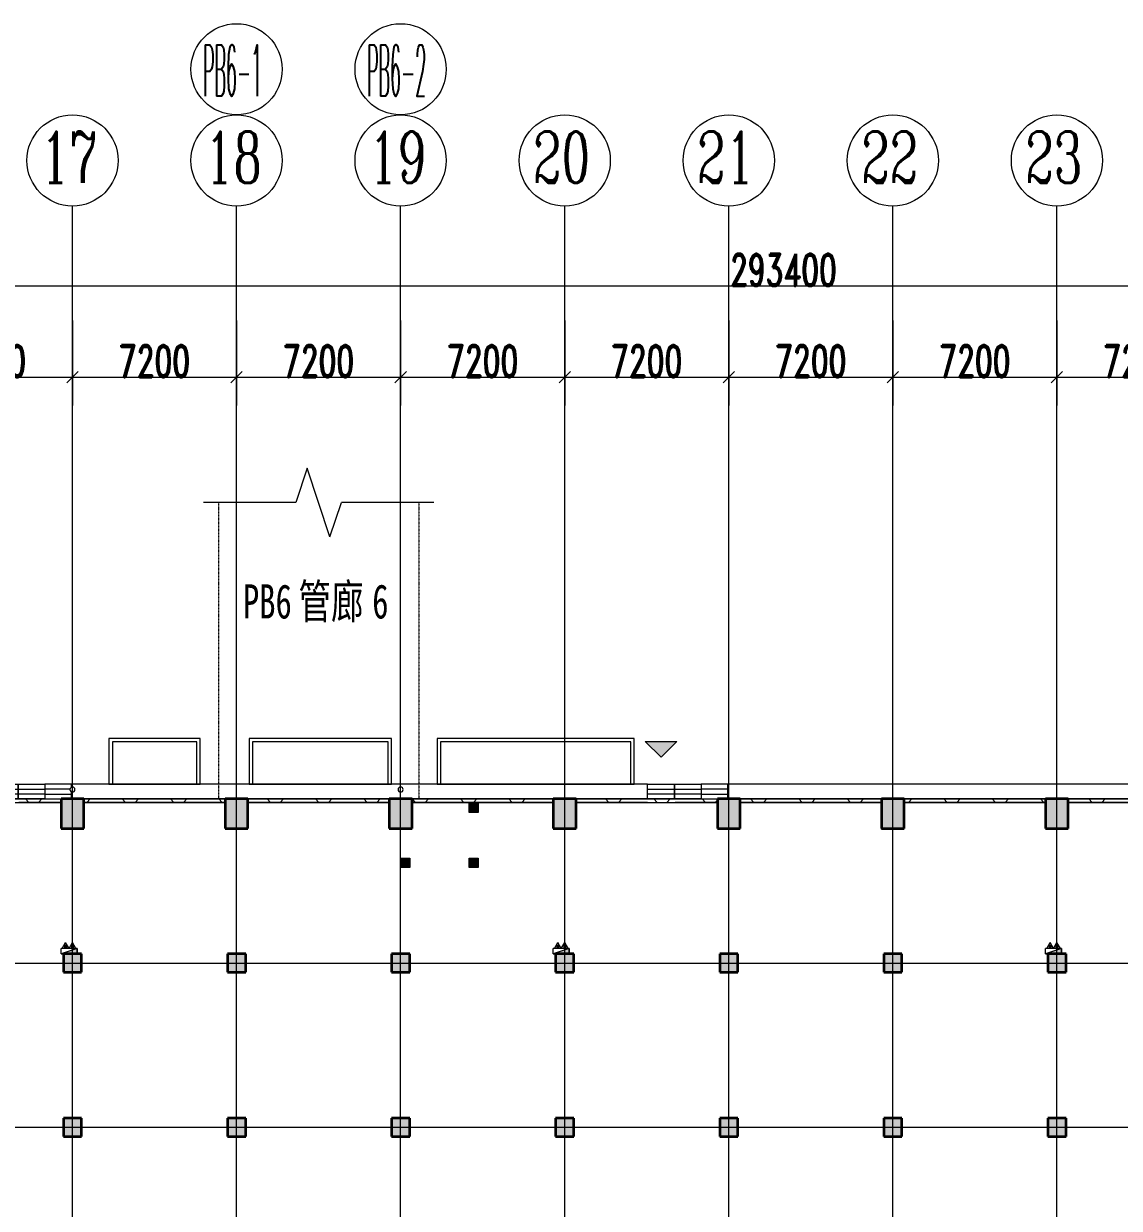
# Model space of a CAD drawing. Header units: millimetres. Extents: x -172041 to 399210, y -31706 to 192400.
# Drawn here: x 113058 to 161137, y 140447 to 192400 of the extents above; entities that cross this region are included whole.
import ezdxf

# ---------------------------------------------------------------- set-up
doc = ezdxf.new("R2010")
doc.units = ezdxf.units.MM
for name, pattern in [('1_1', [2, 1, -1]), ('Dash', [6.35, 3.175, -3.175]), ('轴网线', [22.04, 18.38, -1.83, 0, -1.83])]:
    doc.linetypes.add(name, pattern=pattern)
doc.layers.get('0').update_dxf_attribs({"color": 8})
doc.layers.get('Defpoints').update_dxf_attribs({"color": 8})
for name, color, linetype, lineweight in [('A-ANNO-DIMS', 8, 'Continuous', 9), ('A-ANNO-NOTE', 8, 'Continuous', 5), ('A-DETL', 8, 'Continuous', 18), ('A-DETL-GENF', 8, 'Continuous', 18), ('A-GENM', 8, 'Continuous', 5), ('A-GLAZ', 8, 'Continuous', 5), ('A-WALL', 8, 'Continuous', 5), ('A-WALL-FNSH', 8, 'Continuous', 9), ('A-WALL-PATT', 8, 'Continuous', 9), ('G-ANNO-TEXT', 8, 'Continuous', 9), ('M-EQPM', 8, 'Continuous', 5), ('P-PIPE', 8, 'Continuous', 5), ('Q-CASE', 8, '1_1', 5), ('S-COLS', 8, 'Continuous', 5), ('S-GRID', 8, 'Continuous', 9), ('S-GRID-IDEN', 8, 'Continuous', 9)]:
    doc.layers.add(name, color=color, linetype=linetype, lineweight=lineweight)
doc.styles.add('RomanC_1', font='romanc__.ttf', dxfattribs={"width": 0.65, "height": 2250})
doc.styles.add('RomanC_2', font='romanc__.ttf', dxfattribs={"width": 0.25, "height": 2250})
doc.styles.add('RomanD_3', font='romand__.ttf', dxfattribs={"width": 0.65, "height": 1400})
doc.styles.add('仿宋_2', font='', dxfattribs={"width": 0.7, "height": 1500})
doc.styles.get('仿宋_2').set_extended_font_data('FangSong')
doc.dimstyles.new('第一_二道尺寸线', dxfattribs={"dimscale": 304.8, "dimtxt": 1405.004626, "dimasz": 1.64042, "dimexe": 4.10105, "dimexo": 0.0625, "dimgap": 0, "dimtad": 1, "dimdec": 0, "dimzin": 0, "dimdsep": 46, "dimtxsty": 'RomanD_3', "dimblk1": 'OBLIQUE', "dimblk2": 'OBLIQUE', "dimsah": 1, "dimcen": 0.09, "dimazin": 0, "dimtfac": 1, "dimtdec": 4, "dimtix": 1, "dimtmove": 0, "dimatfit": 3, "dimfxl": 8.2021, "dimfxlon": 1, "dimtvp": 1, "dimtolj": 1, "dimtzin": 0, "dimlwd": 18, "dimlwe": 18, "dimarcsym": 2})
pattern_1 = [(45, (-5e-09, 2e-10), (-1060.66, 1060.66), []), (135, (-5e-09, 2e-10), (-1060.66, -1060.66), [])]

# ---------------------------------------------------------------- blocks, each defined once
blk = doc.blocks.new('X-AR-F3-00-W-002_HLP2_rvt-1-LAY-2F-1_500-A')
at = {"layer": 'P-PIPE', "color": 96, "true_color": 0x007f00}
for centre, start, end in [((115200, 158811), 0, 180), ((115200, 158811), 180, 0), ((129600, 158811), 0, 180), ((129600, 158811), 180, 0)]:
    blk.add_arc(centre, 110, start, end, dxfattribs=at)
blk = doc.blocks.new('X-ST-F3-02-C-001_HLP2_rvt-1-LAY-2F-1_500-A')
at = {"layer": 'S-COLS', "true_color": 0xc0c0c0}
for points in [[(115700, 157100), (115700, 158400), (114700, 158400), (114700, 157100), (115413, 157100)], [(122900, 157100), (122900, 158400), (121900, 158400), (121900, 157100)], [(130000, 157100), (130100, 157100), (130100, 158400), (129100, 158400), (129100, 157100), (129865, 157100)], [(137300, 157100), (137300, 158400), (136300, 158400), (136300, 157100)], [(144500, 157100), (144500, 158400), (143500, 158400), (143500, 157100)], [(151700, 157100), (151700, 158400), (150700, 158400), (150700, 157100)], [(158900, 157100), (158900, 158400), (157900, 158400), (157900, 157100)], [(114800, 150800), (115600, 150800), (115600, 151600), (114800, 151600)], [(122800, 150800), (122800, 151600), (122000, 151600), (122000, 150800)], [(129200, 150800), (130000, 150800), (130000, 151600), (129200, 151600)], [(137200, 150800), (137200, 151600), (136400, 151600), (136400, 150800)], [(144400, 150800), (144400, 151600), (143600, 151600), (143600, 150800)], [(151600, 150800), (151600, 151600), (150800, 151600), (150800, 150800)], [(158800, 150800), (158800, 151600), (158000, 151600), (158000, 150800)], [(115200, 143600), (115600, 143600), (115600, 144400), (114800, 144400), (114800, 143600)], [(122800, 143600), (122800, 144400), (122000, 144400), (122000, 143600)], [(130000, 143600), (130000, 144400), (129200, 144400), (129200, 143600)], [(137200, 143600), (137200, 144400), (136400, 144400), (136400, 143600)], [(144400, 143600), (144400, 144400), (143600, 144400), (143600, 143600)], [(151600, 143600), (151600, 144400), (150800, 144400), (150800, 143600)], [(158800, 143600), (158800, 144400), (158000, 144400), (158000, 143600)]]:
    blk.add_hatch(color=9, dxfattribs=at).paths.add_polyline_path(points, flags=0)
at = {"layer": 'S-COLS', "true_color": 0x808080}
for points in [[(132600, 157800), (133000, 157800), (133000, 158200), (132600, 158200), (132600, 158065)], [(129688, 155400), (129800, 155400), (129800, 155800), (129600, 155800), (129600, 155400)], [(129800, 155400), (130000, 155400), (130000, 155800), (129800, 155800)], [(132600, 155400), (133000, 155400), (133000, 155800), (132600, 155800), (132600, 155600)]]:
    blk.add_hatch(color=8, dxfattribs=at).paths.add_polyline_path(points, flags=0)
at = {"layer": 'S-COLS', "color": 7, "lineweight": 35}
for p, q in [((115700, 158400), (114700, 158400)), ((114700, 158400), (114700, 157100)), ((115700, 157100), (115700, 158400)), ((122900, 158400), (121900, 158400)), ((121900, 158400), (121900, 157100)), ((122900, 157100), (122900, 158400)), ((130100, 158400), (129100, 158400)), ((129100, 158400), (129100, 157100)), ((130100, 157100), (130100, 158400)), ((137300, 158400), (136300, 158400)), ((136300, 158400), (136300, 157100)), ((137300, 157100), (137300, 158400)), ((144500, 158400), (143500, 158400)), ((143500, 158400), (143500, 157100)), ((144500, 157100), (144500, 158400)), ((151700, 158400), (150700, 158400)), ((150700, 158400), (150700, 157100)), ((151700, 157100), (151700, 158400)), ((158900, 158400), (157900, 158400)), ((157900, 158400), (157900, 157100)), ((158900, 157100), (158900, 158400)), ((114700, 157100), (115700, 157100)), ((121900, 157100), (122900, 157100)), ((129100, 157100), (130100, 157100)), ((136300, 157100), (137300, 157100)), ((143500, 157100), (144500, 157100)), ((150700, 157100), (151700, 157100)), ((157900, 157100), (158900, 157100)), ((115600, 151600), (114800, 151600)), ((114800, 151600), (114800, 150800)), ((115600, 150800), (115600, 151600)), ((122800, 151600), (122000, 151600)), ((122000, 151600), (122000, 150800)), ((122800, 150800), (122800, 151600)), ((130000, 151600), (129200, 151600)), ((129200, 151600), (129200, 150800)), ((130000, 150800), (130000, 151600)), ((137200, 151600), (136400, 151600)), ((136400, 151600), (136400, 150800)), ((137200, 150800), (137200, 151600)), ((144400, 151600), (143600, 151600)), ((143600, 151600), (143600, 150800)), ((144400, 150800), (144400, 151600)), ((151600, 151600), (150800, 151600)), ((150800, 151600), (150800, 150800)), ((151600, 150800), (151600, 151600)), ((158800, 151600), (158000, 151600)), ((158000, 151600), (158000, 150800)), ((158800, 150800), (158800, 151600)), ((114800, 150800), (115600, 150800)), ((122000, 150800), (122800, 150800)), ((129200, 150800), (130000, 150800)), ((136400, 150800), (137200, 150800)), ((143600, 150800), (144400, 150800)), ((150800, 150800), (151600, 150800)), ((158000, 150800), (158800, 150800)), ((115600, 144400), (114800, 144400)), ((114800, 144400), (114800, 143600)), ((115600, 143600), (115600, 144400)), ((122800, 144400), (122000, 144400)), ((122000, 144400), (122000, 143600)), ((122800, 143600), (122800, 144400)), ((130000, 144400), (129200, 144400)), ((129200, 144400), (129200, 143600)), ((130000, 143600), (130000, 144400)), ((137200, 144400), (136400, 144400)), ((136400, 144400), (136400, 143600)), ((137200, 143600), (137200, 144400)), ((144400, 144400), (143600, 144400)), ((143600, 144400), (143600, 143600)), ((144400, 143600), (144400, 144400)), ((151600, 144400), (150800, 144400)), ((150800, 144400), (150800, 143600)), ((151600, 143600), (151600, 144400)), ((158800, 144400), (158000, 144400)), ((158000, 144400), (158000, 143600)), ((158800, 143600), (158800, 144400)), ((114800, 143600), (115600, 143600)), ((122000, 143600), (122800, 143600)), ((129200, 143600), (130000, 143600)), ((136400, 143600), (137200, 143600)), ((143600, 143600), (144400, 143600)), ((150800, 143600), (151600, 143600)), ((158000, 143600), (158800, 143600))]:
    blk.add_line(p, q, dxfattribs=at)
at = {"layer": 'S-COLS', "color": 7, "lineweight": 15}
for p, q in [((132600, 157800), (132600, 158200)), ((132600, 158200), (133000, 158200)), ((133000, 158200), (133000, 157800)), ((132800, 157800), (132600, 157800)), ((133000, 157800), (132800, 157800)), ((129600, 155400), (129600, 155800)), ((129600, 155800), (129800, 155800)), ((129800, 155400), (129600, 155400)), ((129800, 155800), (130000, 155800)), ((129800, 155400), (129800, 155800)), ((130000, 155400), (129800, 155400)), ((130000, 155800), (130000, 155600)), ((130000, 155600), (130000, 155400)), ((132600, 155600), (132600, 155800)), ((132600, 155800), (132800, 155800)), ((132600, 155400), (132600, 155600)), ((133000, 155400), (132600, 155400)), ((132800, 155800), (133000, 155800)), ((133000, 155800), (133000, 155400))]:
    blk.add_line(p, q, dxfattribs=at)
blk = doc.blocks.new('剖切号 - 剖切号-930164-LAY-2F-1_500-A')
at = {"layer": 'A-DETL-GENF', "color": 91, "lineweight": 5, "true_color": 0x77ff77}
for p, q in [((0, 5050), (0, 1000)), ((1500, 500), (0, 1000)), ((1500, 500), (-1500, -500)), ((-1500, -500), (0, -1000)), ((0, -1000), (0, -5050))]:
    blk.add_line(p, q, dxfattribs=at)
blk = doc.blocks.new('X-AR-F3-00-W-003_HLP2_rvt-1-LAY-2F-1_500-A')
at = {"layer": 'A-DETL', "color": 254, "linetype": 'Dash', "lineweight": 5, "true_color": 0xdddddd}
for p, q in [((121600, 171400), (121600, 158400)), ((130400, 171400), (130400, 158400)), ((121600, 158400), (130400, 158400))]:
    blk.add_line(p, q, dxfattribs=at)
at = {"color": 91, "lineweight": 5, "true_color": 0x77ff77, "rotation": 269.9999999999998}
blk.add_blockref('剖切号 - 剖切号-930164-LAY-2F-1_500-A', (126000, 171400), dxfattribs=at)
at = {"layer": 'G-ANNO-TEXT', "color": 8, "lineweight": 15, "true_color": 0x777777, "char_height": 1500, "attachment_point": 1, "style": '仿宋_2'}
for s, insert, width in [('PB6', (122681, 167814), 2946.2), ('管廊', (125112, 167814), 3928.27), ('\\f仿宋|b0|i0|c134|p49|;\\W.7;6', (128353, 167814), 982.07)]:
    blk.add_mtext(s, dxfattribs=dict(at, insert=insert, width=width))
blk = doc.blocks.new('三列窗 - XC3612-V40-LAY-2F-1_500-A')
at = {"layer": 'A-GLAZ'}
for p, q in [((-1760, 325), (-1760, 15)), ((-587, 108), (-1760, 108)), ((-587, 325), (-1300, 325)), ((-587, -325), (-587, 325)), ((-587, 325), (587, 325)), ((-587, -325), (-587, 325)), ((-587, 108), (587, 108)), ((587, -325), (587, 325)), ((587, 325), (1760, 325)), ((587, 325), (587, -325)), ((587, 108), (1760, 108)), ((1760, 325), (1760, -325)), ((-1760, -187), (-1760, -325)), ((-1760, -325), (-587, -325)), ((-1693, -108), (-587, -108)), ((587, -108), (-587, -108)), ((587, -325), (-587, -325)), ((1760, -108), (587, -108)), ((1760, -325), (587, -325))]:
    blk.add_line(p, q, dxfattribs=at)
blk = doc.blocks.new('三列窗 - XC3612-V41-LAY-2F-1_500-A')
at = {"layer": 'A-GLAZ'}
for p, q in [((-1760, 325), (-1760, -325)), ((-587, 108), (-1760, 108)), ((-587, 325), (-1300, 325)), ((-587, -325), (-587, 325)), ((-587, 325), (587, 325)), ((-587, -325), (-587, 325)), ((-587, 108), (587, 108)), ((587, -325), (587, 325)), ((587, 325), (1760, 325)), ((587, 325), (587, -325)), ((587, 108), (1760, 108)), ((1760, 325), (1760, -325)), ((-1760, -108), (-587, -108)), ((-1760, -325), (-587, -325)), ((587, -108), (-587, -108)), ((587, -325), (-587, -325)), ((1760, -108), (587, -108)), ((1760, -325), (587, -325))]:
    blk.add_line(p, q, dxfattribs=at)
blk = doc.blocks.new('混凝土雨棚1 - 混凝土雨棚-300mm-2000 2-4311651-LAY-2F-1_500-A')
at = {"layer": 'Q-CASE'}
for p, q in [((2000, 2000), (-2000, 2000)), ((-2000, 2000), (-2000, 0)), ((2000, 0), (2000, 2000))]:
    blk.add_line(p, q, dxfattribs=at)
at = {"layer": 'Q-CASE', "linetype": 'Continuous'}
for p, q in [((2000, 2000), (-2000, 2000)), ((-2000, 2000), (-2000, 0)), ((1850, 1850), (-1850, 1850)), ((-1850, 1850), (-1850, 0)), ((1850, 0), (1850, 1850)), ((2000, 0), (2000, 2000)), ((-2000, 0), (2000, 0))]:
    blk.add_line(p, q, dxfattribs=at)
blk = doc.blocks.new('室内消火栓箱_带灭火器__左右式_ - SG24D65-P-V60-LAY-2F-1_500-A')
at = {"layer": 'A-DETL-GENF', "lineweight": 5}
blk.add_hatch(color=256, dxfattribs=at).paths.add_polyline_path([(-350, 0), (-350, -240), (350, 0), (250, 0)], flags=0)
h = blk.add_hatch(color=256, dxfattribs=at)
h.paths.add_polyline_path([(-195, -280), (-195, -370), (-105, -370), (-105, -280)], flags=0)
h.paths.add_polyline_path([(105, -280), (105, -370), (195, -370), (195, -280)], flags=0)
for p, q in [((-350, -240), (350, 0)), ((-350, -240), (-350, 0)), ((-350, 0), (-350, -240)), ((-350, -240), (350, 0)), ((350, 0), (250, 0)), ((350, 0), (250, 0)), ((-350, -240), (350, -240)), ((-300, -240), (-150, -500)), ((-105, -280), (-195, -280)), ((-195, -280), (-195, -370)), ((-195, -370), (-105, -370)), ((0, -240), (-150, -500)), ((-105, -370), (-105, -280)), ((0, -240), (150, -500)), ((195, -280), (105, -280)), ((105, -280), (105, -370)), ((105, -370), (195, -370)), ((300, -240), (150, -500)), ((195, -370), (195, -280))]:
    blk.add_line(p, q, dxfattribs=at)
at = {"layer": 'M-EQPM'}
blk.add_line((350, 0), (350, -240), dxfattribs=at)
blk = doc.blocks.new('混凝土雨棚1 - 混凝土雨棚-300mm-2000 2-4376026-LAY-2F-1_500-A')
at = {"layer": 'Q-CASE'}
for p, q in [((3125, 2000), (-3125, 2000)), ((-3125, 2000), (-3125, 0)), ((3125, 0), (3125, 2000))]:
    blk.add_line(p, q, dxfattribs=at)
at = {"layer": 'Q-CASE', "linetype": 'Continuous'}
for p, q in [((3125, 2000), (-3125, 2000)), ((-3125, 2000), (-3125, 0)), ((2975, 1850), (-2975, 1850)), ((-2975, 1850), (-2975, 0)), ((2975, 0), (2975, 1850)), ((3125, 0), (3125, 2000)), ((-3125, 0), (3125, 0))]:
    blk.add_line(p, q, dxfattribs=at)
blk = doc.blocks.new('混凝土雨棚1 - 混凝土雨棚-300mm-2000 2-4376020-LAY-2F-1_500-A')
at = {"layer": 'Q-CASE'}
for p, q in [((4325, 2000), (-4325, 2000)), ((-4325, 2000), (-4325, 0)), ((4325, 0), (4325, 2000))]:
    blk.add_line(p, q, dxfattribs=at)
at = {"layer": 'Q-CASE', "linetype": 'Continuous'}
for p, q in [((4325, 2000), (-4325, 2000)), ((-4325, 2000), (-4325, 0)), ((4175, 1850), (-4175, 1850)), ((-4175, 1850), (-4175, 0)), ((4175, 0), (4175, 1850)), ((4325, 0), (4325, 2000)), ((-4325, 0), (4325, 0))]:
    blk.add_line(p, q, dxfattribs=at)
blk = doc.blocks.new('轴网 - 宽度系数 0_65-670068-LAY-2F-1_500-A')
at = {"layer": 'S-GRID-IDEN'}
blk.add_circle((0, 0), 4, dxfattribs=at)
blk = doc.blocks.new('_Oblique')
at = {"color": 0, "linetype": 'ByBlock', "lineweight": -2}
blk.add_line((-0.5, -0.5), (0.5, 0.5), dxfattribs=at)
blk = doc.blocks.new('DIMBLOCK77-LAY-2F-1_500-A')
at = {"layer": 'A-ANNO-DIMS', "color": 0, "lineweight": 18, "transparency": 16777216}
for p, q in [((108000, 179380.95), (108000, 175650)), ((115200, 179380.95), (115200, 175650)), ((108000, 176900), (115200, 176900))]:
    blk.add_line(p, q, dxfattribs=at)
at = {"layer": 'Defpoints', "color": 0, "transparency": 16777216}
for p in [(108000, 179400), (115200, 179400), (115200, 176900)]:
    blk.add_point(p, dxfattribs=at)
at = {"layer": 'A-ANNO-DIMS', "color": 0, "lineweight": 18, "transparency": 16777216, "xscale": 500.0000000000001, "yscale": 500.0000000000001, "zscale": 500.0000000000001, "rotation": 180}
blk.add_blockref('_Oblique', (108000, 176900), dxfattribs=at)
at = {"layer": 'A-ANNO-DIMS', "color": 0, "lineweight": 18, "transparency": 16777216, "xscale": 500.0000000000001, "yscale": 500.0000000000001, "zscale": 500.0000000000001}
blk.add_blockref('_Oblique', (115200, 176900), dxfattribs=at)
at = {"layer": 'A-ANNO-DIMS', "color": 0, "lineweight": 18, "transparency": 16777216, "insert": (111600, 177600), "char_height": 1400, "width": 3890.782, "attachment_point": 5, "style": 'RomanD_3'}
blk.add_mtext('\\A1;7200', dxfattribs=at)
blk = doc.blocks.new('DIMBLOCK78-LAY-2F-1_500-A')
at = {"layer": 'A-ANNO-DIMS', "color": 0, "lineweight": 18, "transparency": 16777216}
for p, q in [((115200, 179380.95), (115200, 175650)), ((122400, 179380.95), (122400, 175650)), ((115200, 176900), (122400, 176900))]:
    blk.add_line(p, q, dxfattribs=at)
at = {"layer": 'Defpoints', "color": 0, "transparency": 16777216}
for p in [(115200, 179400), (122400, 179400), (122400, 176900)]:
    blk.add_point(p, dxfattribs=at)
at = {"layer": 'A-ANNO-DIMS', "color": 0, "lineweight": 18, "transparency": 16777216, "xscale": 500.0000000000001, "yscale": 500.0000000000001, "zscale": 500.0000000000001, "rotation": 180}
blk.add_blockref('_Oblique', (115200, 176900), dxfattribs=at)
at = {"layer": 'A-ANNO-DIMS', "color": 0, "lineweight": 18, "transparency": 16777216, "xscale": 500.0000000000001, "yscale": 500.0000000000001, "zscale": 500.0000000000001}
blk.add_blockref('_Oblique', (122400, 176900), dxfattribs=at)
at = {"layer": 'A-ANNO-DIMS', "color": 0, "lineweight": 18, "transparency": 16777216, "insert": (118800, 177600), "char_height": 1400, "width": 3890.782, "attachment_point": 5, "style": 'RomanD_3'}
blk.add_mtext('\\A1;7200', dxfattribs=at)
blk = doc.blocks.new('DIMBLOCK79-LAY-2F-1_500-A')
at = {"layer": 'A-ANNO-DIMS', "color": 0, "lineweight": 18, "transparency": 16777216}
for p, q in [((122400, 179380.95), (122400, 175650)), ((129600, 179380.95), (129600, 175650)), ((122400, 176900), (129600, 176900))]:
    blk.add_line(p, q, dxfattribs=at)
at = {"layer": 'Defpoints', "color": 0, "transparency": 16777216}
for p in [(122400, 179400), (129600, 179400), (129600, 176900)]:
    blk.add_point(p, dxfattribs=at)
at = {"layer": 'A-ANNO-DIMS', "color": 0, "lineweight": 18, "transparency": 16777216, "xscale": 500.0000000000001, "yscale": 500.0000000000001, "zscale": 500.0000000000001, "rotation": 180}
blk.add_blockref('_Oblique', (122400, 176900), dxfattribs=at)
at = {"layer": 'A-ANNO-DIMS', "color": 0, "lineweight": 18, "transparency": 16777216, "xscale": 500.0000000000001, "yscale": 500.0000000000001, "zscale": 500.0000000000001}
blk.add_blockref('_Oblique', (129600, 176900), dxfattribs=at)
at = {"layer": 'A-ANNO-DIMS', "color": 0, "lineweight": 18, "transparency": 16777216, "insert": (126000, 177600), "char_height": 1400, "width": 3890.782, "attachment_point": 5, "style": 'RomanD_3'}
blk.add_mtext('\\A1;7200', dxfattribs=at)
blk = doc.blocks.new('DIMBLOCK80-LAY-2F-1_500-A')
at = {"layer": 'A-ANNO-DIMS', "color": 0, "lineweight": 18, "transparency": 16777216}
for p, q in [((129600, 179380.95), (129600, 175650)), ((136800, 179380.95), (136800, 175650)), ((129600, 176900), (136800, 176900))]:
    blk.add_line(p, q, dxfattribs=at)
at = {"layer": 'Defpoints', "color": 0, "transparency": 16777216}
for p in [(129600, 179400), (136800, 179400), (136800, 176900)]:
    blk.add_point(p, dxfattribs=at)
at = {"layer": 'A-ANNO-DIMS', "color": 0, "lineweight": 18, "transparency": 16777216, "xscale": 500.0000000000001, "yscale": 500.0000000000001, "zscale": 500.0000000000001, "rotation": 180}
blk.add_blockref('_Oblique', (129600, 176900), dxfattribs=at)
at = {"layer": 'A-ANNO-DIMS', "color": 0, "lineweight": 18, "transparency": 16777216, "xscale": 500.0000000000001, "yscale": 500.0000000000001, "zscale": 500.0000000000001}
blk.add_blockref('_Oblique', (136800, 176900), dxfattribs=at)
at = {"layer": 'A-ANNO-DIMS', "color": 0, "lineweight": 18, "transparency": 16777216, "insert": (133200, 177600), "char_height": 1400, "width": 3890.782, "attachment_point": 5, "style": 'RomanD_3'}
blk.add_mtext('\\A1;7200', dxfattribs=at)
blk = doc.blocks.new('DIMBLOCK81-LAY-2F-1_500-A')
at = {"layer": 'A-ANNO-DIMS', "color": 0, "lineweight": 18, "transparency": 16777216}
for p, q in [((136800, 179380.95), (136800, 175650)), ((144000, 179380.95), (144000, 175650)), ((136800, 176900), (144000, 176900))]:
    blk.add_line(p, q, dxfattribs=at)
at = {"layer": 'Defpoints', "color": 0, "transparency": 16777216}
for p in [(136800, 179400), (144000, 179400), (144000, 176900)]:
    blk.add_point(p, dxfattribs=at)
at = {"layer": 'A-ANNO-DIMS', "color": 0, "lineweight": 18, "transparency": 16777216, "xscale": 500.0000000000001, "yscale": 500.0000000000001, "zscale": 500.0000000000001, "rotation": 180}
blk.add_blockref('_Oblique', (136800, 176900), dxfattribs=at)
at = {"layer": 'A-ANNO-DIMS', "color": 0, "lineweight": 18, "transparency": 16777216, "xscale": 500.0000000000001, "yscale": 500.0000000000001, "zscale": 500.0000000000001}
blk.add_blockref('_Oblique', (144000, 176900), dxfattribs=at)
at = {"layer": 'A-ANNO-DIMS', "color": 0, "lineweight": 18, "transparency": 16777216, "insert": (140400, 177600), "char_height": 1400, "width": 3890.782, "attachment_point": 5, "style": 'RomanD_3'}
blk.add_mtext('\\A1;7200', dxfattribs=at)
blk = doc.blocks.new('DIMBLOCK82-LAY-2F-1_500-A')
at = {"layer": 'A-ANNO-DIMS', "color": 0, "lineweight": 18, "transparency": 16777216}
for p, q in [((144000, 179380.95), (144000, 175650)), ((151200, 179380.95), (151200, 175650)), ((144000, 176900), (151200, 176900))]:
    blk.add_line(p, q, dxfattribs=at)
at = {"layer": 'Defpoints', "color": 0, "transparency": 16777216}
for p in [(144000, 179400), (151200, 179400), (151200, 176900)]:
    blk.add_point(p, dxfattribs=at)
at = {"layer": 'A-ANNO-DIMS', "color": 0, "lineweight": 18, "transparency": 16777216, "xscale": 500.0000000000001, "yscale": 500.0000000000001, "zscale": 500.0000000000001, "rotation": 180}
blk.add_blockref('_Oblique', (144000, 176900), dxfattribs=at)
at = {"layer": 'A-ANNO-DIMS', "color": 0, "lineweight": 18, "transparency": 16777216, "xscale": 500.0000000000001, "yscale": 500.0000000000001, "zscale": 500.0000000000001}
blk.add_blockref('_Oblique', (151200, 176900), dxfattribs=at)
at = {"layer": 'A-ANNO-DIMS', "color": 0, "lineweight": 18, "transparency": 16777216, "insert": (147600, 177600), "char_height": 1400, "width": 3890.782, "attachment_point": 5, "style": 'RomanD_3'}
blk.add_mtext('\\A1;7200', dxfattribs=at)
blk = doc.blocks.new('DIMBLOCK83-LAY-2F-1_500-A')
at = {"layer": 'A-ANNO-DIMS', "color": 0, "lineweight": 18, "transparency": 16777216}
for p, q in [((151200, 179380.95), (151200, 175650)), ((158400, 179380.95), (158400, 175650)), ((151200, 176900), (158400, 176900))]:
    blk.add_line(p, q, dxfattribs=at)
at = {"layer": 'Defpoints', "color": 0, "transparency": 16777216}
for p in [(151200, 179400), (158400, 179400), (158400, 176900)]:
    blk.add_point(p, dxfattribs=at)
at = {"layer": 'A-ANNO-DIMS', "color": 0, "lineweight": 18, "transparency": 16777216, "xscale": 500.0000000000001, "yscale": 500.0000000000001, "zscale": 500.0000000000001, "rotation": 180}
blk.add_blockref('_Oblique', (151200, 176900), dxfattribs=at)
at = {"layer": 'A-ANNO-DIMS', "color": 0, "lineweight": 18, "transparency": 16777216, "xscale": 500.0000000000001, "yscale": 500.0000000000001, "zscale": 500.0000000000001}
blk.add_blockref('_Oblique', (158400, 176900), dxfattribs=at)
at = {"layer": 'A-ANNO-DIMS', "color": 0, "lineweight": 18, "transparency": 16777216, "insert": (154800, 177600), "char_height": 1400, "width": 3890.782, "attachment_point": 5, "style": 'RomanD_3'}
blk.add_mtext('\\A1;7200', dxfattribs=at)
blk = doc.blocks.new('DIMBLOCK84-LAY-2F-1_500-A')
at = {"layer": 'A-ANNO-DIMS', "color": 0, "lineweight": 18, "transparency": 16777216}
for p, q in [((158400, 179380.95), (158400, 175650)), ((165600, 179380.95), (165600, 175650)), ((158400, 176900), (165600, 176900))]:
    blk.add_line(p, q, dxfattribs=at)
at = {"layer": 'Defpoints', "color": 0, "transparency": 16777216}
for p in [(158400, 179400), (165600, 179400), (165600, 176900)]:
    blk.add_point(p, dxfattribs=at)
at = {"layer": 'A-ANNO-DIMS', "color": 0, "lineweight": 18, "transparency": 16777216, "xscale": 500.0000000000001, "yscale": 500.0000000000001, "zscale": 500.0000000000001, "rotation": 180}
blk.add_blockref('_Oblique', (158400, 176900), dxfattribs=at)
at = {"layer": 'A-ANNO-DIMS', "color": 0, "lineweight": 18, "transparency": 16777216, "xscale": 500.0000000000001, "yscale": 500.0000000000001, "zscale": 500.0000000000001}
blk.add_blockref('_Oblique', (165600, 176900), dxfattribs=at)
at = {"layer": 'A-ANNO-DIMS', "color": 0, "lineweight": 18, "transparency": 16777216, "insert": (162000, 177600), "char_height": 1400, "width": 3890.782, "attachment_point": 5, "style": 'RomanD_3'}
blk.add_mtext('\\A1;7200', dxfattribs=at)
blk = doc.blocks.new('DIMBLOCK128-LAY-2F-1_500-A')
at = {"layer": 'A-ANNO-DIMS', "color": 0, "lineweight": 18, "transparency": 16777216}
for p, q in [((-300, 178419.05), (-300, 182150)), ((293100, 178419.05), (293100, 182150)), ((-300, 180900), (293100, 180900))]:
    blk.add_line(p, q, dxfattribs=at)
at = {"layer": 'Defpoints', "color": 0, "transparency": 16777216}
for p in [(293100, 180900), (-300, 178400), (293100, 178400)]:
    blk.add_point(p, dxfattribs=at)
at = {"layer": 'A-ANNO-DIMS', "color": 0, "lineweight": 18, "transparency": 16777216, "xscale": 500.0000000000001, "yscale": 500.0000000000001, "zscale": 500.0000000000001, "rotation": 180}
blk.add_blockref('_Oblique', (-300, 180900), dxfattribs=at)
at = {"layer": 'A-ANNO-DIMS', "color": 0, "lineweight": 18, "transparency": 16777216, "xscale": 500.0000000000001, "yscale": 500.0000000000001, "zscale": 500.0000000000001}
blk.add_blockref('_Oblique', (293100, 180900), dxfattribs=at)
at = {"layer": 'A-ANNO-DIMS', "color": 0, "lineweight": 18, "transparency": 16777216, "insert": (146400, 181600), "char_height": 1400, "width": 5836.1731, "attachment_point": 5, "style": 'RomanD_3'}
blk.add_mtext('\\A1;293400', dxfattribs=at)
blk = doc.blocks.new('临时单轴号 - 临时标记-下-5mm-4768052-LAY-2F-1_500-A')
at = {"layer": 'A-ANNO-NOTE', "lineweight": 18}
blk.add_circle((0, 12), 4, dxfattribs=at)

msp = doc.modelspace()

# ---------------------------------------------------------------- hatches: boundary and pattern name
at = {"layer": 'A-ANNO-NOTE'}
msp.add_hatch(color=256, dxfattribs=at).paths.add_polyline_path([(141026.7, 160230.7), (141716, 160920), (140337.3, 160920), (140440, 160817.3)], flags=0)
at = {"layer": 'A-WALL-PATT', "lineweight": 5}
h = msp.add_hatch(dxfattribs=at)
h.set_pattern_fill('FP_12', color=256, style=0, pattern_type=2)
h.set_pattern_definition(pattern_1)
h.paths.add_polyline_path([(1450, 158250), (6700, 158254), (6700, 158400), (1450, 158400), (1450, 158250.8)], flags=0)
h.paths.add_polyline_path([(78700, 158250), (78700, 158400), (72500, 158400), (72500, 158250)], flags=0)
h.paths.add_polyline_path([(241056.2, 158250), (244175, 158250), (244175, 158400), (238100, 158396.3), (238100, 158250)], flags=0)
h.paths.add_polyline_path([(82432.8, 158250), (85900, 158250), (85900, 158399), (79700, 158400), (79700, 158250)], flags=0)
h.paths.add_polyline_path([(71500, 158250), (71500, 158400), (65300, 158400), (65300, 158250), (68012.5, 158250)], flags=0)
h.paths.add_polyline_path([(86900, 158250), (93100, 158250), (93100, 158400), (86900, 158400), (86900, 158303.3)], flags=0)
h.paths.add_polyline_path([(237100, 158250), (237100, 158400), (230900, 158400), (230900, 158250), (233846.1, 158250)], flags=0)
h.paths.add_polyline_path([(94100, 158250), (100300, 158250), (100300, 158400), (94100, 158400), (94100, 158307.8)], flags=0)
h.paths.add_polyline_path([(7700, 158250), (13900, 158250), (13900, 158400), (7700, 158400), (7700, 158254.6)], flags=0)
h.paths.add_polyline_path([(229900, 158250), (229900, 158399), (223700, 158400), (223700, 158250), (226635.9, 158250)], flags=0)
h.paths.add_polyline_path([(101300, 158250), (107500, 158250), (107500, 158400), (101300, 158400), (101300, 158312.2)], flags=0)
h.paths.add_polyline_path([(108500, 158250), (114700, 158250), (114700, 158399), (108500, 158400), (108500, 158316.6)], flags=0)
h.paths.add_polyline_path([(64300, 158250), (64300, 158400), (58100, 158400), (58100, 158250), (60802.3, 158250)], flags=0)
h.paths.add_polyline_path([(222700, 158250), (222700, 158400), (216500, 158400), (216500, 158250)], flags=0)
h.paths.add_polyline_path([(215500, 158250), (215500, 158400), (209300, 158400), (209300, 158250), (212215.6, 158250)], flags=0)
h.paths.add_polyline_path([(14900, 158250), (21100, 158250), (21100, 158400), (14900, 158400), (14900, 158259.1)], flags=0)
h.paths.add_polyline_path([(115700, 158250), (121900, 158250), (121900, 158400), (115700, 158400), (115700, 158321)], flags=0)
h.paths.add_polyline_path([(122900, 158250), (129100, 158250), (129100, 158400), (122900, 158400), (122900, 158325.5)], flags=0)
h.paths.add_polyline_path([(130100, 158250), (136300, 158250), (136300, 158400), (130100, 158400), (130100, 158329.9)], flags=0)
h.paths.add_polyline_path([(57100, 158250), (57100, 158399), (50900, 158400), (50900, 158250), (55394.7, 158250)], flags=0)
h.paths.add_polyline_path([(22100, 158250), (28300, 158250), (28300, 158400), (22100, 158400), (22100, 158263.5)], flags=0)
h.paths.add_polyline_path([(208300, 158250), (208300, 158400), (202100, 158400), (202100, 158250)], flags=0)
h.paths.add_polyline_path([(201100, 158250), (201100, 158399), (194900, 158400), (194900, 158250), (198060.4, 158250)], flags=0)
h.paths.add_polyline_path([(29300, 158250), (35500, 158250), (35500, 158400), (29300, 158400), (29300, 158267.9)], flags=0)
h.paths.add_polyline_path([(36500, 158250), (42700, 158250), (42700, 158400), (36500, 158400), (36500, 158272.3)], flags=0)
h.paths.add_polyline_path([(193900, 158250), (193900, 158400), (187700, 158400), (187700, 158250)], flags=0)
h.paths.add_polyline_path([(186700, 158250), (186700, 158400), (180500, 158400), (180500, 158250), (183375, 158250)], flags=0)
h.paths.add_polyline_path([(137300, 158250), (143500, 158250), (143500, 158399), (137300, 158400), (137300, 158334.3)], flags=0)
h.paths.add_polyline_path([(179500, 158250), (179500, 158400), (173300, 158400), (173300, 158250), (176164.8, 158250)], flags=0)
h.paths.add_polyline_path([(144500, 158250), (150700, 158250), (150700, 158400), (144500, 158400), (144500, 158338.7)], flags=0)
h.paths.add_polyline_path([(151700, 158250), (157900, 158250), (157900, 158400), (151700, 158400), (151700, 158343.2)], flags=0)
h.paths.add_polyline_path([(170769.3, 158250), (172300, 158250), (172300, 158399), (166100, 158400), (166100, 158250), (168954.7, 158250)], flags=0)
h.paths.add_polyline_path([(158900, 158250), (165100, 158250), (165100, 158400), (158900, 158400), (158900, 158347.6)], flags=0)
h.paths.add_polyline_path([(49900, 158250), (49900, 158400), (43700, 158400), (43700, 158250)], flags=0)
h = msp.add_hatch(dxfattribs=at)
h.set_pattern_fill('FP_12', color=256, style=0, pattern_type=2)
h.set_pattern_definition(pattern_1)
h.paths.add_polyline_path([(123000, 157100), (123000, 158150), (122900, 158150), (122900, 157100)], flags=0)
h = msp.add_hatch(dxfattribs=at)
h.set_pattern_fill('FP_12', color=256, style=0, pattern_type=2)
h.set_pattern_definition(pattern_1)
h.paths.add_polyline_path([(150800, 157000), (151800, 157000), (151800, 157100), (150700, 157100), (150700, 157000), (150709.5, 157000)], flags=0)

# ---------------------------------------------------------------- linework, layer by layer
at = {"layer": 'A-ANNO-NOTE', "lineweight": 18}
for p, q in [((140337.3, 160920), (141716, 160920)), ((141026.7, 160230.7), (140337.3, 160920)), ((141716, 160920), (141026.7, 160230.7))]:
    msp.add_line(p, q, dxfattribs=at)
at = {"layer": 'A-WALL', "lineweight": 9}
for p, q in [((108500, 158250), (114700, 158250)), ((121900, 158400), (115700, 158400)), ((115700, 158250), (121900, 158250)), ((129100, 158400), (122900, 158400)), ((122900, 158250), (129100, 158250)), ((136300, 158400), (130100, 158400)), ((130100, 158250), (136300, 158250)), ((140440, 158400), (137300, 158400)), ((137300, 158250), (143500, 158250)), ((150700, 158400), (144500, 158400)), ((144500, 158250), (150700, 158250)), ((157900, 158400), (151700, 158400)), ((151700, 158250), (157900, 158250)), ((165100, 158400), (158900, 158400)), ((158900, 158250), (165100, 158250))]:
    msp.add_line(p, q, dxfattribs=at)
at = {"layer": 'A-WALL'}
for p, q in [((114700, 158250), (112840, 158250)), ((121900, 158250), (115700, 158250)), ((129100, 158250), (122900, 158250)), ((136300, 158250), (130100, 158250)), ((140440, 158250), (137300, 158250)), ((143500, 158250), (141640, 158250)), ((150700, 158250), (144500, 158250)), ((157900, 158250), (151700, 158250)), ((165100, 158250), (158900, 158250))]:
    msp.add_line(p, q, dxfattribs=at)
at = {"layer": 'A-WALL-FNSH', "lineweight": 5}
for p, q in [((140440, 159050), (115160, 159050)), ((169240, 159050), (143960, 159050)), ((137300, 158400), (137300, 158400))]:
    msp.add_line(p, q, dxfattribs=at)
at = {"layer": 'S-GRID'}
for p, q in [((115200, 174400), (115200, 184400)), ((122400, 174400), (122400, 184400)), ((129600, 174400), (129600, 184400)), ((136800, 174400), (136800, 184400)), ((144000, 174400), (144000, 184400)), ((151200, 174400), (151200, 184400)), ((158400, 174400), (158400, 184400))]:
    msp.add_line(p, q, dxfattribs=at)
at = {"layer": 'S-GRID', "linetype": '轴网线'}
for p, q in [((115200, -17706.2), (115200, 174400)), ((122400, -17706.2), (122400, 174400)), ((129600, -17706.2), (129600, 174400)), ((136800, -17706.2), (136800, 174400)), ((144000, -17706.2), (144000, 174400)), ((151200, -17706.2), (151200, 174400)), ((158400, -17706.2), (158400, 174400)), ((-16000, 158400), (308800, 158400)), ((-16000, 151200), (308800, 151200)), ((-16000, 144000), (308800, 144000))]:
    msp.add_line(p, q, dxfattribs=at)

# ---------------------------------------------------------------- block references
at = {"lineweight": 5}
for name in ['X-AR-F3-00-W-003_HLP2_rvt-1-LAY-2F-1_500-A', 'X-AR-F3-00-W-002_HLP2_rvt-1-LAY-2F-1_500-A', 'X-ST-F3-02-C-001_HLP2_rvt-1-LAY-2F-1_500-A']:
    msp.add_blockref(name, (0, 0), dxfattribs=at)
at = {"layer": 'A-ANNO-NOTE', "lineweight": 18, "xscale": 500, "yscale": 500, "zscale": 500}
for p in [(122400, 184400), (129600, 184400)]:
    msp.add_blockref('临时单轴号 - 临时标记-下-5mm-4768052-LAY-2F-1_500-A', p, dxfattribs=at)
at = {"layer": 'A-GENM'}
for name, p in [('混凝土雨棚1 - 混凝土雨棚-300mm-2000 2-4311651-LAY-2F-1_500-A', (118800, 159050)), ('混凝土雨棚1 - 混凝土雨棚-300mm-2000 2-4376026-LAY-2F-1_500-A', (126075, 159050)), ('混凝土雨棚1 - 混凝土雨棚-300mm-2000 2-4376020-LAY-2F-1_500-A', (135525, 159050))]:
    msp.add_blockref(name, p, dxfattribs=at)
at = {"layer": 'A-GLAZ', "rotation": 180}
for name, p in [('三列窗 - XC3612-V40-LAY-2F-1_500-A', (113400, 158725)), ('三列窗 - XC3612-V41-LAY-2F-1_500-A', (142200, 158725))]:
    msp.add_blockref(name, p, dxfattribs=at)
at = {"layer": 'M-EQPM', "rotation": 180}
for p in [(115050, 151600), (136650, 151600), (158250, 151600)]:
    msp.add_blockref('室内消火栓箱_带灭火器__左右式_ - SG24D65-P-V60-LAY-2F-1_500-A', p, dxfattribs=at)
at = {"layer": 'S-GRID-IDEN', "xscale": 499.9999999999995, "yscale": 499.9999999999995, "zscale": 499.9999999999995}
for p in [(115200, 186400), (122400, 186400), (129600, 186400), (136800, 186400), (144000, 186400), (151200, 186400), (158400, 186400)]:
    msp.add_blockref('轴网 - 宽度系数 0_65-670068-LAY-2F-1_500-A', p, dxfattribs=at)

# ---------------------------------------------------------------- texts
at = {"layer": 'A-ANNO-NOTE', "lineweight": 9, "char_height": 2250, "width": 3537.446, "attachment_point": 1, "style": 'RomanC_2'}
for s, insert in [('PB6-1', (120919.5, 191475)), ('PB6-2', (128119.5, 191475))]:
    msp.add_mtext(s, dxfattribs=dict(at, insert=insert))
at = {"layer": 'S-GRID-IDEN', "char_height": 2250, "width": 3335.02, "attachment_point": 1, "style": 'RomanC_1'}
for s, insert in [('17', (113805.5, 187664.7)), ('18', (121005.5, 187664.7)), ('19', (128205.5, 187664.7)), ('20', (135405.5, 187664.7)), ('21', (142605.5, 187664.7)), ('22', (149805.5, 187664.7)), ('23', (157005.5, 187664.7))]:
    msp.add_mtext(s, dxfattribs=dict(at, insert=insert))

# ---------------------------------------------------------------- dimensions: what is measured, and where the dimension line sits
at = {"layer": 'A-ANNO-DIMS', "lineweight": 18}
for base, p1, p2, override, picture, middle in [((293100, 180900), (-300, 178400), (293100, 178400), {"dimpost": '<>', "dimfxl": 293400}, 'DIMBLOCK128-LAY-2F-1_500-A', (146400, 181600)), ((115200, 176900), (108000, 179400), (115200, 179400), {"dimpost": '<>', "dimfxl": 7200}, 'DIMBLOCK77-LAY-2F-1_500-A', (111600, 177600)), ((122400, 176900), (115200, 179400), (122400, 179400), {"dimpost": '<>', "dimfxl": 7200}, 'DIMBLOCK78-LAY-2F-1_500-A', (118800, 177600)), ((129600, 176900), (122400, 179400), (129600, 179400), {"dimpost": '<>', "dimfxl": 7200}, 'DIMBLOCK79-LAY-2F-1_500-A', (126000, 177600)), ((136800, 176900), (129600, 179400), (136800, 179400), {"dimpost": '<>', "dimfxl": 7200}, 'DIMBLOCK80-LAY-2F-1_500-A', (133200, 177600)), ((144000, 176900), (136800, 179400), (144000, 179400), {"dimpost": '<>', "dimfxl": 7200}, 'DIMBLOCK81-LAY-2F-1_500-A', (140400, 177600)), ((151200, 176900), (144000, 179400), (151200, 179400), {"dimpost": '<>', "dimfxl": 7200}, 'DIMBLOCK82-LAY-2F-1_500-A', (147600, 177600)), ((158400, 176900), (151200, 179400), (158400, 179400), {"dimpost": '<>', "dimfxl": 7200}, 'DIMBLOCK83-LAY-2F-1_500-A', (154800, 177600)), ((165600, 176900), (158400, 179400), (165600, 179400), {"dimpost": '<>', "dimfxl": 7200}, 'DIMBLOCK84-LAY-2F-1_500-A', (162000, 177600))]:
    dim = msp.add_linear_dim(base=base, p1=p1, p2=p2, dimstyle='第一_二道尺寸线', override=override, dxfattribs=at)
    dim.commit()
    dim.dimension.update_dxf_attribs({"geometry": picture, "text_midpoint": middle})

doc.saveas('drawing.dxf')
